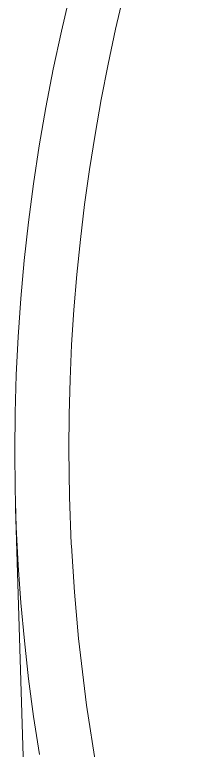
# Model space of a CAD drawing. Header units: inches. Extents: x 214 to 477, y -11 to 187.
# Drawn here: x 429.55 to 429.933, y 91.425 to 92.948 of the extents above; entities that cross this region are included whole.
import ezdxf

# ---------------------------------------------------------------- set-up
doc = ezdxf.new("R2010")
doc.units = ezdxf.units.IN
doc.layers.add('ZANO_R', color=7, linetype='Continuous', lineweight=0)

msp = doc.modelspace()

# ---------------------------------------------------------------- linework, layer by layer
at = {"layer": 'ZANO_R'}
for p, q in [((429.64721, 92.91423), (429.66568, 92.99337)), ((429.75968, 92.91806), (429.77663, 92.99067)), ((429.7441, 92.84543), (429.75968, 92.91806)), ((429.63036, 92.83507), (429.64721, 92.91423)), ((429.72988, 92.7728), (429.7441, 92.84543)), ((429.61511, 92.7559), (429.63036, 92.83507)), ((429.71702, 92.70018), (429.72988, 92.7728)), ((429.60148, 92.67674), (429.61511, 92.7559)), ((429.70552, 92.62755), (429.71702, 92.70018)), ((429.58946, 92.59759), (429.60148, 92.67674)), ((429.69539, 92.55495), (429.70552, 92.62755)), ((429.57906, 92.51846), (429.58946, 92.59759)), ((429.68663, 92.48236), (429.69539, 92.55495)), ((429.57026, 92.43935), (429.57906, 92.51846)), ((429.67922, 92.4098), (429.68663, 92.48236)), ((429.56307, 92.36028), (429.57026, 92.43935)), ((429.67317, 92.33727), (429.67922, 92.4098)), ((429.55749, 92.28125), (429.56307, 92.36028)), ((429.66848, 92.26478), (429.67317, 92.33727)), ((429.55352, 92.20228), (429.55749, 92.28125)), ((429.66515, 92.19233), (429.66848, 92.26478)), ((429.55114, 92.12336), (429.55352, 92.20228)), ((429.66318, 92.11993), (429.66515, 92.19233)), ((429.55037, 92.0445), (429.55114, 92.12336)), ((429.66256, 92.04759), (429.66318, 92.11993)), ((429.5512, 91.96573), (429.55037, 92.0445)), ((429.66387, 91.94964), (429.66256, 92.04759)), ((429.55362, 91.88703), (429.5512, 91.96573)), ((429.66766, 91.85175), (429.66387, 91.94964)), ((429.93326, 79.39026), (429.55221, 91.92637)), ((429.55763, 91.80842), (429.55362, 91.88703)), ((429.66786, 91.848), (429.66766, 91.85175)), ((429.67407, 91.75216), (429.66786, 91.848)), ((429.56323, 91.72991), (429.55763, 91.80842)), ((429.68265, 91.6565), (429.67407, 91.75216)), ((429.57041, 91.65151), (429.56323, 91.72991)), ((429.69941, 91.51857), (429.68265, 91.6565)), ((429.57918, 91.57314), (429.57041, 91.65151)), ((429.58955, 91.49472), (429.57918, 91.57314)), ((429.72083, 91.3813), (429.69941, 91.51857)), ((429.60153, 91.41626), (429.58955, 91.49472))]:
    msp.add_line(p, q, dxfattribs=at)

doc.saveas('drawing.dxf')
